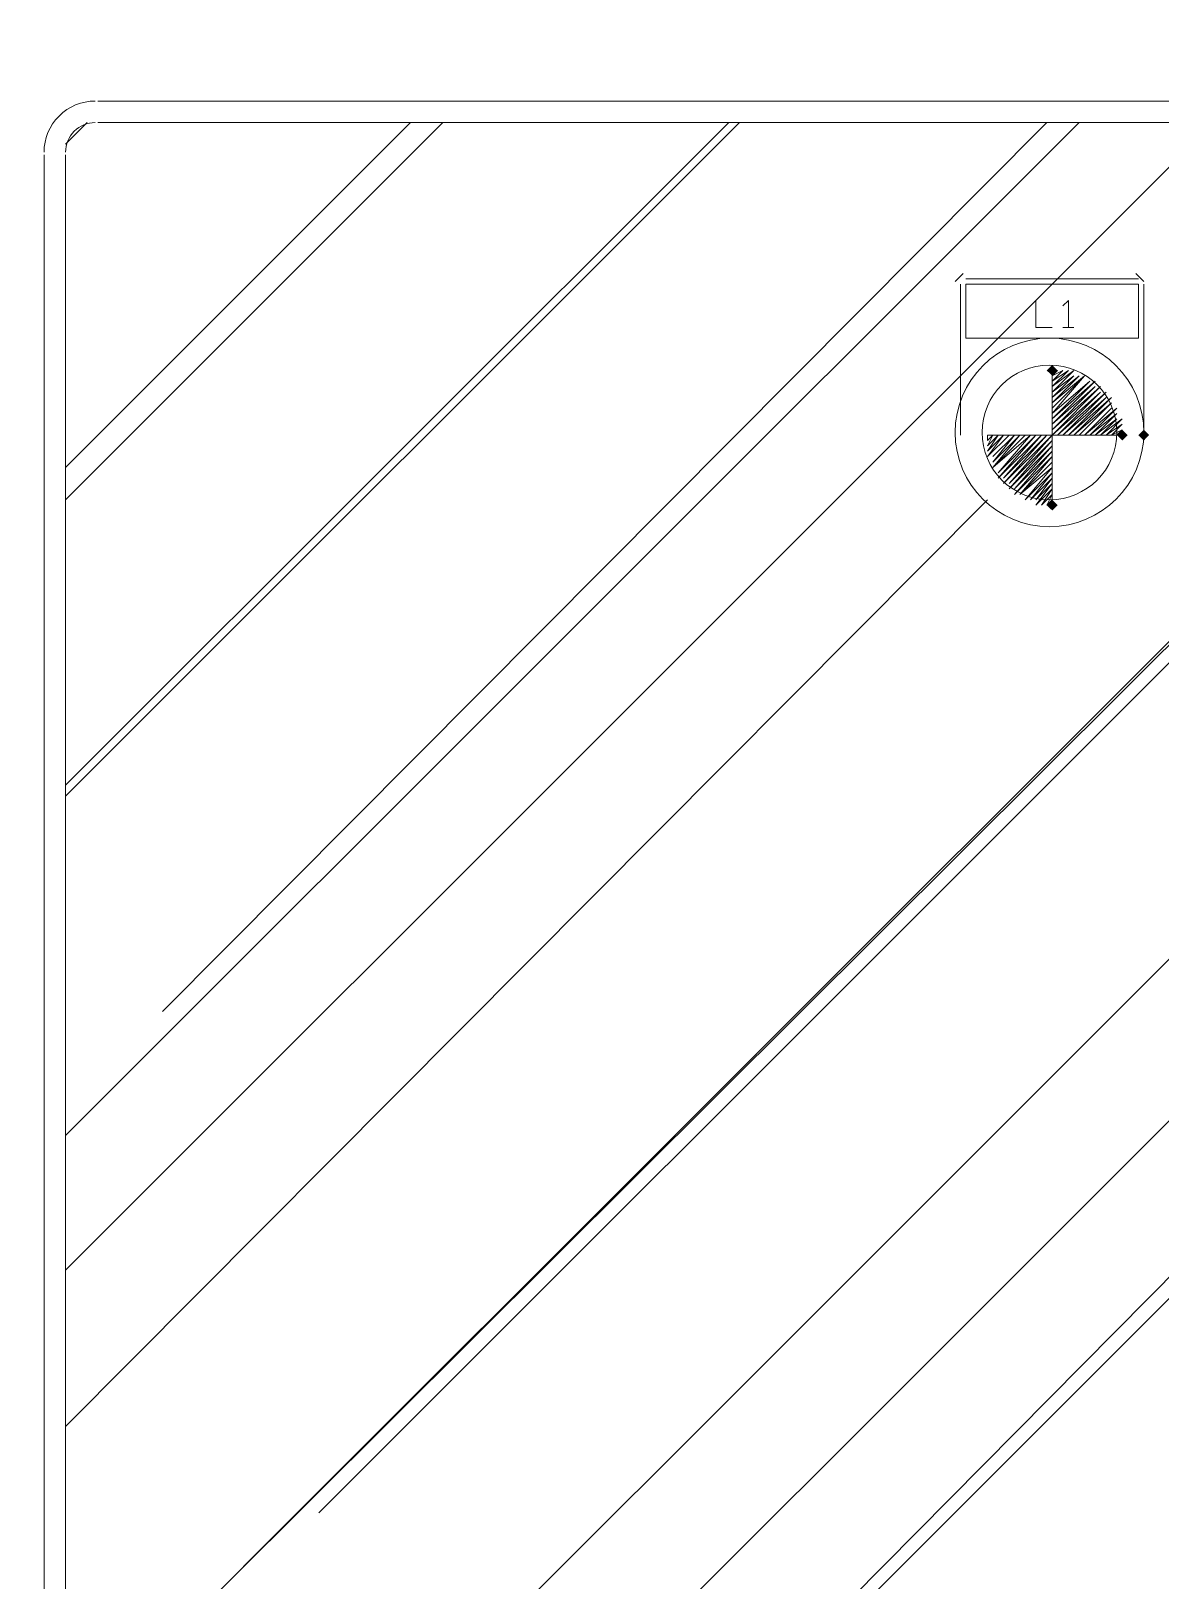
# Model space of a CAD drawing. Header units: millimetres. Extents: x 2437.6 to 2451.3, y 830.5 to 840.2.
# Drawn here: x 2439.688 to 2439.8885, y 833.1064 to 833.3817 of the extents above; entities that cross this region are included whole.
import ezdxf

# ---------------------------------------------------------------- set-up
doc = ezdxf.new("R2010")
doc.units = ezdxf.units.MM

# ---------------------------------------------------------------- blocks, each defined once
blk = doc.blocks.new('G$CF654F5B4')
blk.add_wipeout([(0, 1.4), (0.89918, 1.4), (0.89918, 0), (0, 0)])
at = {"transparency": 33554559}
for points in [[(0.38016, 1.27168), (0.37921, 1.27073), (0.37825, 1.27168), (0.37921, 1.27264)], [(0.39261, 1.26019), (0.39166, 1.25923), (0.3907, 1.26019), (0.39166, 1.26115)], [(0.39261, 1.26019), (0.39166, 1.25923), (0.3907, 1.26019), (0.39166, 1.26115)], [(0.39644, 1.26019), (0.39549, 1.25923), (0.39453, 1.26019), (0.39549, 1.26115)], [(0.39644, 1.26019), (0.39549, 1.25923), (0.39453, 1.26019), (0.39549, 1.26115)], [(0.38016, 1.24774), (0.37921, 1.24679), (0.37825, 1.24774), (0.37921, 1.2487)], [(0.38016, 1.24774), (0.37921, 1.24679), (0.37825, 1.24774), (0.37921, 1.2487)], [(0.38016, 1.24774), (0.37921, 1.24679), (0.37825, 1.24774), (0.37921, 1.2487)]]:
    blk.add_hatch(color=7, dxfattribs=at).paths.add_polyline_path(points, flags=16)
at = {"lineweight": 9}
for points in [[(0.20923, 1.31956, 0.414214), (0.20014, 1.31047)], [(0.20923, 1.31573, 0.414214), (0.20397, 1.31047)]]:
    blk.add_lwpolyline(points, format="xyb", dxfattribs=at)
for points in [[(0.20971, 1.31956), (0.69042, 1.31956)], [(0.20397, 1.19603), (0.32367, 1.31573)], [(0.20397, 1.11176), (0.40793, 1.31573)], [(0.20397, 1.0275), (0.49316, 1.31573)], [(0.20397, 1.2487), (0.271, 1.31573)], [(0.20397, 1.1357), (0.38399, 1.31573)], [(0.20397, 1.3119), (0.2078, 1.31573)], [(0.20397, 1.25445), (0.26525, 1.31573)], [(0.20397, 1.19795), (0.32175, 1.31573)], [(0.20971, 1.31573), (0.69042, 1.31573)], [(0.2212, 1.15773), (0.37825, 1.31573)], [(0.24897, 1.06867), (0.49603, 1.31573)], [(0.25663, 1.02367), (0.5487, 1.31573)], [(0.28536, 1.02367), (0.57743, 1.31573)], [(0.20014, 1.02941), (0.20014, 1.30999)], [(0.20397, 1.02941), (0.20397, 1.30999)], [(0.34761, 1.05431), (0.60233, 1.30903)], [(0.36341, 1.28892), (0.36197, 1.28748)], [(0.39549, 1.28748), (0.39405, 1.28892)], [(0.36293, 1.287), (0.36293, 1.26019)], [(0.39453, 1.28796), (0.36388, 1.28796)], [(0.39549, 1.26019), (0.39549, 1.287)], [(0.37633, 1.28413), (0.37633, 1.27934), (0.37921, 1.27934)], [(0.38112, 1.28317), (0.38208, 1.28413), (0.38208, 1.27934)], [(0.38112, 1.27934), (0.38304, 1.27934)], [(0.37921, 1.27168), (0.38016, 1.27168)], [(0.37921, 1.27168), (0.38016, 1.27168)], [(0.37921, 1.27073), (0.38016, 1.27168)], [(0.37921, 1.27073), (0.38016, 1.27168)], [(0.37921, 1.27073), (0.38016, 1.27168)], [(0.37921, 1.27073), (0.38112, 1.27168)], [(0.37921, 1.27073), (0.38112, 1.27168)], [(0.37921, 1.27073), (0.38112, 1.27168)], [(0.37921, 1.26977), (0.38112, 1.27168)], [(0.37921, 1.26977), (0.38112, 1.27168)], [(0.37921, 1.26977), (0.38112, 1.27168)], [(0.37921, 1.26977), (0.38208, 1.27168)], [(0.37921, 1.26977), (0.38208, 1.27168)], [(0.37921, 1.26881), (0.38208, 1.27168)], [(0.37921, 1.26881), (0.38208, 1.27168)], [(0.37921, 1.26881), (0.38208, 1.27168)], [(0.37921, 1.26881), (0.38208, 1.27168)], [(0.37921, 1.26881), (0.38208, 1.27168)], [(0.37921, 1.26881), (0.38304, 1.27168)], [(0.37921, 1.26785), (0.38304, 1.27168)], [(0.37921, 1.26785), (0.38304, 1.27168)], [(0.37921, 1.26785), (0.38304, 1.27168)], [(0.37921, 1.26785), (0.38304, 1.27168)], [(0.37921, 1.24774), (0.37921, 1.27168)], [(0.37921, 1.26785), (0.38304, 1.27073)], [(0.37921, 1.26689), (0.38304, 1.27073)], [(0.37921, 1.26689), (0.38399, 1.27073)], [(0.37921, 1.26689), (0.38399, 1.27073)], [(0.37921, 1.26689), (0.38399, 1.27073)], [(0.37921, 1.26689), (0.38399, 1.27073)], [(0.37921, 1.26594), (0.38399, 1.27073)], [(0.37921, 1.26594), (0.38399, 1.27073)], [(0.37921, 1.26594), (0.38399, 1.27073)], [(0.37921, 1.26594), (0.38399, 1.27073)], [(0.37921, 1.26594), (0.38495, 1.27073)], [(0.37921, 1.26594), (0.38495, 1.27073)], [(0.37921, 1.26498), (0.38495, 1.27073)], [(0.37921, 1.26498), (0.38495, 1.27073)], [(0.37921, 1.26498), (0.38495, 1.27073)], [(0.37921, 1.26498), (0.38495, 1.27073)], [(0.37921, 1.26498), (0.38495, 1.27073)], [(0.37921, 1.26402), (0.38495, 1.27073)], [(0.37921, 1.26402), (0.38591, 1.26977)], [(0.37921, 1.26402), (0.38591, 1.26977)], [(0.37921, 1.26402), (0.38591, 1.26977)], [(0.37921, 1.26402), (0.38591, 1.26977)], [(0.37921, 1.26402), (0.38591, 1.26977)], [(0.37921, 1.26306), (0.38591, 1.26977)], [(0.37921, 1.26306), (0.38591, 1.26977)], [(0.37921, 1.26306), (0.38591, 1.26977)], [(0.37921, 1.26306), (0.38687, 1.26977)], [(0.37921, 1.26306), (0.38687, 1.26977)], [(0.37921, 1.26211), (0.38687, 1.26977)], [(0.37921, 1.26211), (0.38687, 1.26977)], [(0.37921, 1.26211), (0.38687, 1.26977)], [(0.37921, 1.26211), (0.38687, 1.26977)], [(0.37921, 1.26115), (0.38782, 1.26881), (0.37921, 1.26019), (0.37059, 1.25157), (0.37921, 1.26019), (0.38782, 1.26881), (0.37921, 1.26019), (0.37059, 1.25157), (0.37921, 1.26019), (0.38782, 1.26881)], [(0.37155, 1.25157), (0.37921, 1.25923), (0.37155, 1.25157), (0.37921, 1.26019), (0.38782, 1.26785), (0.38016, 1.26019), (0.38782, 1.26785)], [(0.37921, 1.26211), (0.38687, 1.26881)], [(0.37921, 1.26211), (0.38687, 1.26881)], [(0.37921, 1.26115), (0.38687, 1.26881)], [(0.37921, 1.26115), (0.38687, 1.26881)], [(0.37921, 1.26115), (0.38782, 1.26881)], [(0.37921, 1.26115), (0.38782, 1.26881)], [(0.38016, 1.26019), (0.38782, 1.26785)], [(0.38016, 1.26019), (0.38878, 1.26785)], [(0.38016, 1.26019), (0.38878, 1.26785)], [(0.38016, 1.26019), (0.38878, 1.26785)], [(0.38112, 1.26019), (0.38878, 1.26785)], [(0.38112, 1.26019), (0.38878, 1.26785)], [(0.38112, 1.26019), (0.38878, 1.26785)], [(0.38112, 1.26019), (0.38878, 1.26785)], [(0.38112, 1.26019), (0.38878, 1.26689)], [(0.38208, 1.26019), (0.38878, 1.26689)], [(0.38208, 1.26019), (0.38878, 1.26689)], [(0.38208, 1.26019), (0.38878, 1.26689)], [(0.38208, 1.26019), (0.38878, 1.26689)], [(0.38208, 1.26019), (0.38974, 1.26689)], [(0.38208, 1.26019), (0.38974, 1.26689)], [(0.38304, 1.26019), (0.38974, 1.26689)], [(0.38304, 1.26019), (0.38974, 1.26689)], [(0.38304, 1.26019), (0.38974, 1.26594)], [(0.38304, 1.26019), (0.38974, 1.26594)], [(0.38304, 1.26019), (0.38974, 1.26594)], [(0.38399, 1.26019), (0.38974, 1.26594)], [(0.38399, 1.26019), (0.38974, 1.26594)], [(0.38399, 1.26019), (0.38974, 1.26594)], [(0.38399, 1.26019), (0.38974, 1.26594)], [(0.38399, 1.26019), (0.38974, 1.26594)], [(0.38399, 1.26019), (0.38974, 1.26594)], [(0.38495, 1.26019), (0.38974, 1.26498)], [(0.38495, 1.26019), (0.3907, 1.26498)], [(0.38495, 1.26019), (0.3907, 1.26498)], [(0.38495, 1.26019), (0.3907, 1.26498)], [(0.38495, 1.26019), (0.3907, 1.26498)], [(0.38591, 1.26019), (0.3907, 1.26498)], [(0.38591, 1.26019), (0.3907, 1.26498)], [(0.38591, 1.26019), (0.3907, 1.26498)], [(0.38591, 1.26019), (0.3907, 1.26402)], [(0.38591, 1.26019), (0.3907, 1.26402)], [(0.38687, 1.26019), (0.3907, 1.26402)], [(0.38687, 1.26019), (0.3907, 1.26402)], [(0.38687, 1.26019), (0.3907, 1.26402)], [(0.38687, 1.26019), (0.3907, 1.26402)], [(0.38687, 1.26019), (0.3907, 1.26402)], [(0.38687, 1.26019), (0.3907, 1.26306)], [(0.38782, 1.26019), (0.3907, 1.26306)], [(0.38782, 1.26019), (0.3907, 1.26306)], [(0.38782, 1.26019), (0.3907, 1.26306)], [(0.38782, 1.26019), (0.3907, 1.26306)], [(0.38782, 1.26019), (0.39166, 1.26306)], [(0.38878, 1.26019), (0.39166, 1.26306)], [(0.38878, 1.26019), (0.39166, 1.26211)], [(0.38878, 1.26019), (0.39166, 1.26211)], [(0.38878, 1.26019), (0.39166, 1.26211)], [(0.38878, 1.26019), (0.39166, 1.26211)], [(0.38878, 1.26019), (0.39166, 1.26211)], [(0.38974, 1.26019), (0.39166, 1.26211)], [(0.38974, 1.26019), (0.39166, 1.26211)], [(0.38974, 1.26019), (0.39166, 1.26115)], [(0.38974, 1.26019), (0.39166, 1.26115)], [(0.38974, 1.26019), (0.39166, 1.26115)], [(0.3907, 1.26019), (0.39166, 1.26115)], [(0.3907, 1.26019), (0.39166, 1.26115)], [(0.3907, 1.26019), (0.39166, 1.26115)], [(0.36772, 1.25923), (0.36772, 1.26019)], [(0.36772, 1.25923), (0.36772, 1.26019)], [(0.36772, 1.25923), (0.36772, 1.26019)], [(0.36772, 1.25923), (0.36867, 1.26019)], [(0.36772, 1.25923), (0.36867, 1.26019)], [(0.36772, 1.25923), (0.36867, 1.26019)], [(0.36772, 1.25828), (0.36867, 1.26019)], [(0.36772, 1.25828), (0.36867, 1.26019)], [(0.36772, 1.25828), (0.36867, 1.26019)], [(0.36772, 1.25828), (0.36963, 1.26019)], [(0.36772, 1.25828), (0.36963, 1.26019)], [(0.36772, 1.25828), (0.36963, 1.26019)], [(0.36772, 1.25732), (0.36963, 1.26019)], [(0.36772, 1.25732), (0.36963, 1.26019)], [(0.36772, 1.25732), (0.37059, 1.26019)], [(0.36772, 1.25732), (0.37059, 1.26019)], [(0.36772, 1.25732), (0.37059, 1.26019)], [(0.36772, 1.25732), (0.37059, 1.26019)], [(0.36772, 1.25732), (0.37059, 1.26019)], [(0.36772, 1.25636), (0.37059, 1.26019)], [(0.36772, 1.25636), (0.37155, 1.26019)], [(0.36772, 1.25636), (0.37155, 1.26019)], [(0.36772, 1.25636), (0.37155, 1.26019)], [(0.36772, 1.25636), (0.37155, 1.26019)], [(0.36772, 1.25636), (0.37155, 1.26019)], [(0.39166, 1.26019), (0.36772, 1.26019)], [(0.36867, 1.25636), (0.3725, 1.26019)], [(0.36867, 1.2554), (0.3725, 1.26019)], [(0.36867, 1.2554), (0.3725, 1.26019)], [(0.36867, 1.2554), (0.3725, 1.26019)], [(0.36867, 1.2554), (0.3725, 1.26019)], [(0.36867, 1.2554), (0.3725, 1.26019)], [(0.36867, 1.2554), (0.37346, 1.26019)], [(0.36867, 1.2554), (0.37346, 1.26019)], [(0.36867, 1.25445), (0.37346, 1.26019)], [(0.36867, 1.25445), (0.37346, 1.26019)], [(0.36867, 1.25445), (0.37346, 1.26019)], [(0.36867, 1.25445), (0.37442, 1.26019)], [(0.36867, 1.25445), (0.37442, 1.26019)], [(0.36867, 1.25445), (0.37442, 1.26019)], [(0.36867, 1.25445), (0.37442, 1.26019)], [(0.36867, 1.25445), (0.37442, 1.26019)], [(0.36867, 1.25445), (0.37538, 1.26019)], [(0.36963, 1.25349), (0.37538, 1.26019)], [(0.36963, 1.25349), (0.37538, 1.26019)], [(0.36963, 1.25349), (0.37538, 1.26019)], [(0.36963, 1.25349), (0.37538, 1.26019)], [(0.36963, 1.25349), (0.37538, 1.26019)], [(0.36963, 1.25349), (0.37633, 1.26019)], [(0.36963, 1.25349), (0.37633, 1.26019)], [(0.36963, 1.25349), (0.37633, 1.26019)], [(0.36963, 1.25253), (0.37633, 1.26019)], [(0.36963, 1.25253), (0.37633, 1.26019)], [(0.36963, 1.25253), (0.37729, 1.26019)], [(0.36963, 1.25253), (0.37729, 1.26019)], [(0.36963, 1.25253), (0.37729, 1.26019)], [(0.36963, 1.25253), (0.37729, 1.26019)], [(0.37059, 1.25253), (0.37729, 1.26019)], [(0.37059, 1.25253), (0.37729, 1.26019)], [(0.37059, 1.25253), (0.37825, 1.26019)], [(0.37059, 1.25253), (0.37825, 1.26019)], [(0.37059, 1.25157), (0.37825, 1.26019)], [(0.37059, 1.25157), (0.37825, 1.26019)], [(0.37059, 1.25157), (0.37825, 1.26019)], [(0.37155, 1.25062), (0.37921, 1.25923)], [(0.37155, 1.25062), (0.37921, 1.25923)], [(0.37155, 1.25062), (0.37921, 1.25923)], [(0.37155, 1.25062), (0.37921, 1.25923)], [(0.37155, 1.25062), (0.37921, 1.25828)], [(0.37155, 1.25062), (0.37921, 1.25828)], [(0.37155, 1.25062), (0.37921, 1.25828)], [(0.37155, 1.25062), (0.37921, 1.25828)], [(0.3725, 1.25062), (0.37921, 1.25828)], [(0.3907, 1.26019), (0.39166, 1.26019)], [(0.3907, 1.26019), (0.39166, 1.26019)], [(0.3725, 1.25062), (0.37921, 1.25732)], [(0.3725, 1.25062), (0.37921, 1.25732)], [(0.3725, 1.25062), (0.37921, 1.25732)], [(0.3725, 1.24966), (0.37921, 1.25732)], [(0.3725, 1.24966), (0.37921, 1.25732)], [(0.3725, 1.24966), (0.37921, 1.25732)], [(0.3725, 1.24966), (0.37921, 1.25636)], [(0.3725, 1.24966), (0.37921, 1.25636)], [(0.37346, 1.24966), (0.37921, 1.25636)], [(0.37346, 1.24966), (0.37921, 1.25636)], [(0.37346, 1.24966), (0.37921, 1.25636)], [(0.37346, 1.24966), (0.37921, 1.2554)], [(0.37346, 1.24966), (0.37921, 1.2554)], [(0.37346, 1.24966), (0.37921, 1.2554)], [(0.37346, 1.24966), (0.37921, 1.2554)], [(0.37346, 1.24966), (0.37921, 1.2554)], [(0.37346, 1.24966), (0.37921, 1.25445)], [(0.37442, 1.2487), (0.37921, 1.25445)], [(0.37442, 1.2487), (0.37921, 1.25445)], [(0.37442, 1.2487), (0.37921, 1.25445)], [(0.37442, 1.2487), (0.37921, 1.25445)], [(0.37442, 1.2487), (0.37921, 1.25445)], [(0.37442, 1.2487), (0.37921, 1.25349)], [(0.37442, 1.2487), (0.37921, 1.25349)], [(0.37442, 1.2487), (0.37921, 1.25349)], [(0.37538, 1.2487), (0.37921, 1.25349)], [(0.37538, 1.2487), (0.37921, 1.25349)], [(0.37538, 1.2487), (0.37921, 1.25253)], [(0.37538, 1.2487), (0.37921, 1.25253)], [(0.37538, 1.2487), (0.37921, 1.25253)], [(0.37538, 1.2487), (0.37921, 1.25253)], [(0.37538, 1.2487), (0.37921, 1.25253)], [(0.37633, 1.2487), (0.37921, 1.25253)], [(0.37633, 1.2487), (0.37921, 1.25157)], [(0.37633, 1.2487), (0.37921, 1.25157)], [(0.37633, 1.2487), (0.37921, 1.25157)], [(0.37633, 1.2487), (0.37921, 1.25157)], [(0.37633, 1.24774), (0.37921, 1.25157)], [(0.37633, 1.24774), (0.37921, 1.25062)], [(0.37729, 1.24774), (0.37921, 1.25062)], [(0.37729, 1.24774), (0.37921, 1.25062)], [(0.37729, 1.24774), (0.37921, 1.25062)], [(0.37729, 1.24774), (0.37921, 1.25062)], [(0.37729, 1.24774), (0.37921, 1.25062)], [(0.20397, 1.08399), (0.36772, 1.2487)], [(0.37729, 1.24774), (0.37921, 1.24966)], [(0.37729, 1.24774), (0.37921, 1.24966)], [(0.37825, 1.24774), (0.37921, 1.24966)], [(0.37825, 1.24774), (0.37921, 1.24966)], [(0.37825, 1.24774), (0.37921, 1.24966)], [(0.37825, 1.24774), (0.37921, 1.2487)], [(0.37825, 1.24774), (0.37921, 1.2487)], [(0.37825, 1.24774), (0.37921, 1.2487)], [(0.37921, 1.24774), (0.37921, 1.2487)], [(0.37921, 1.24774), (0.37921, 1.2487)], [(0.23557, 1.0591), (0.40506, 1.22859)], [(0.31409, 1.02367), (0.40219, 1.11272)]]:
    blk.add_lwpolyline(points, dxfattribs=at)
blk.add_lwpolyline([(0.36388, 1.287), (0.39453, 1.287), (0.39453, 1.27743), (0.36388, 1.27743)], close=True, dxfattribs=at)
for radius in [0.01676, 0.01676, 0.01197]:
    blk.add_circle((0.37873, 1.26067), radius, dxfattribs=at)

msp = doc.modelspace()

# ---------------------------------------------------------------- block references
msp.add_blockref('G$CF654F5B4', (2439.49014, 832.04972))

doc.saveas('drawing.dxf')
